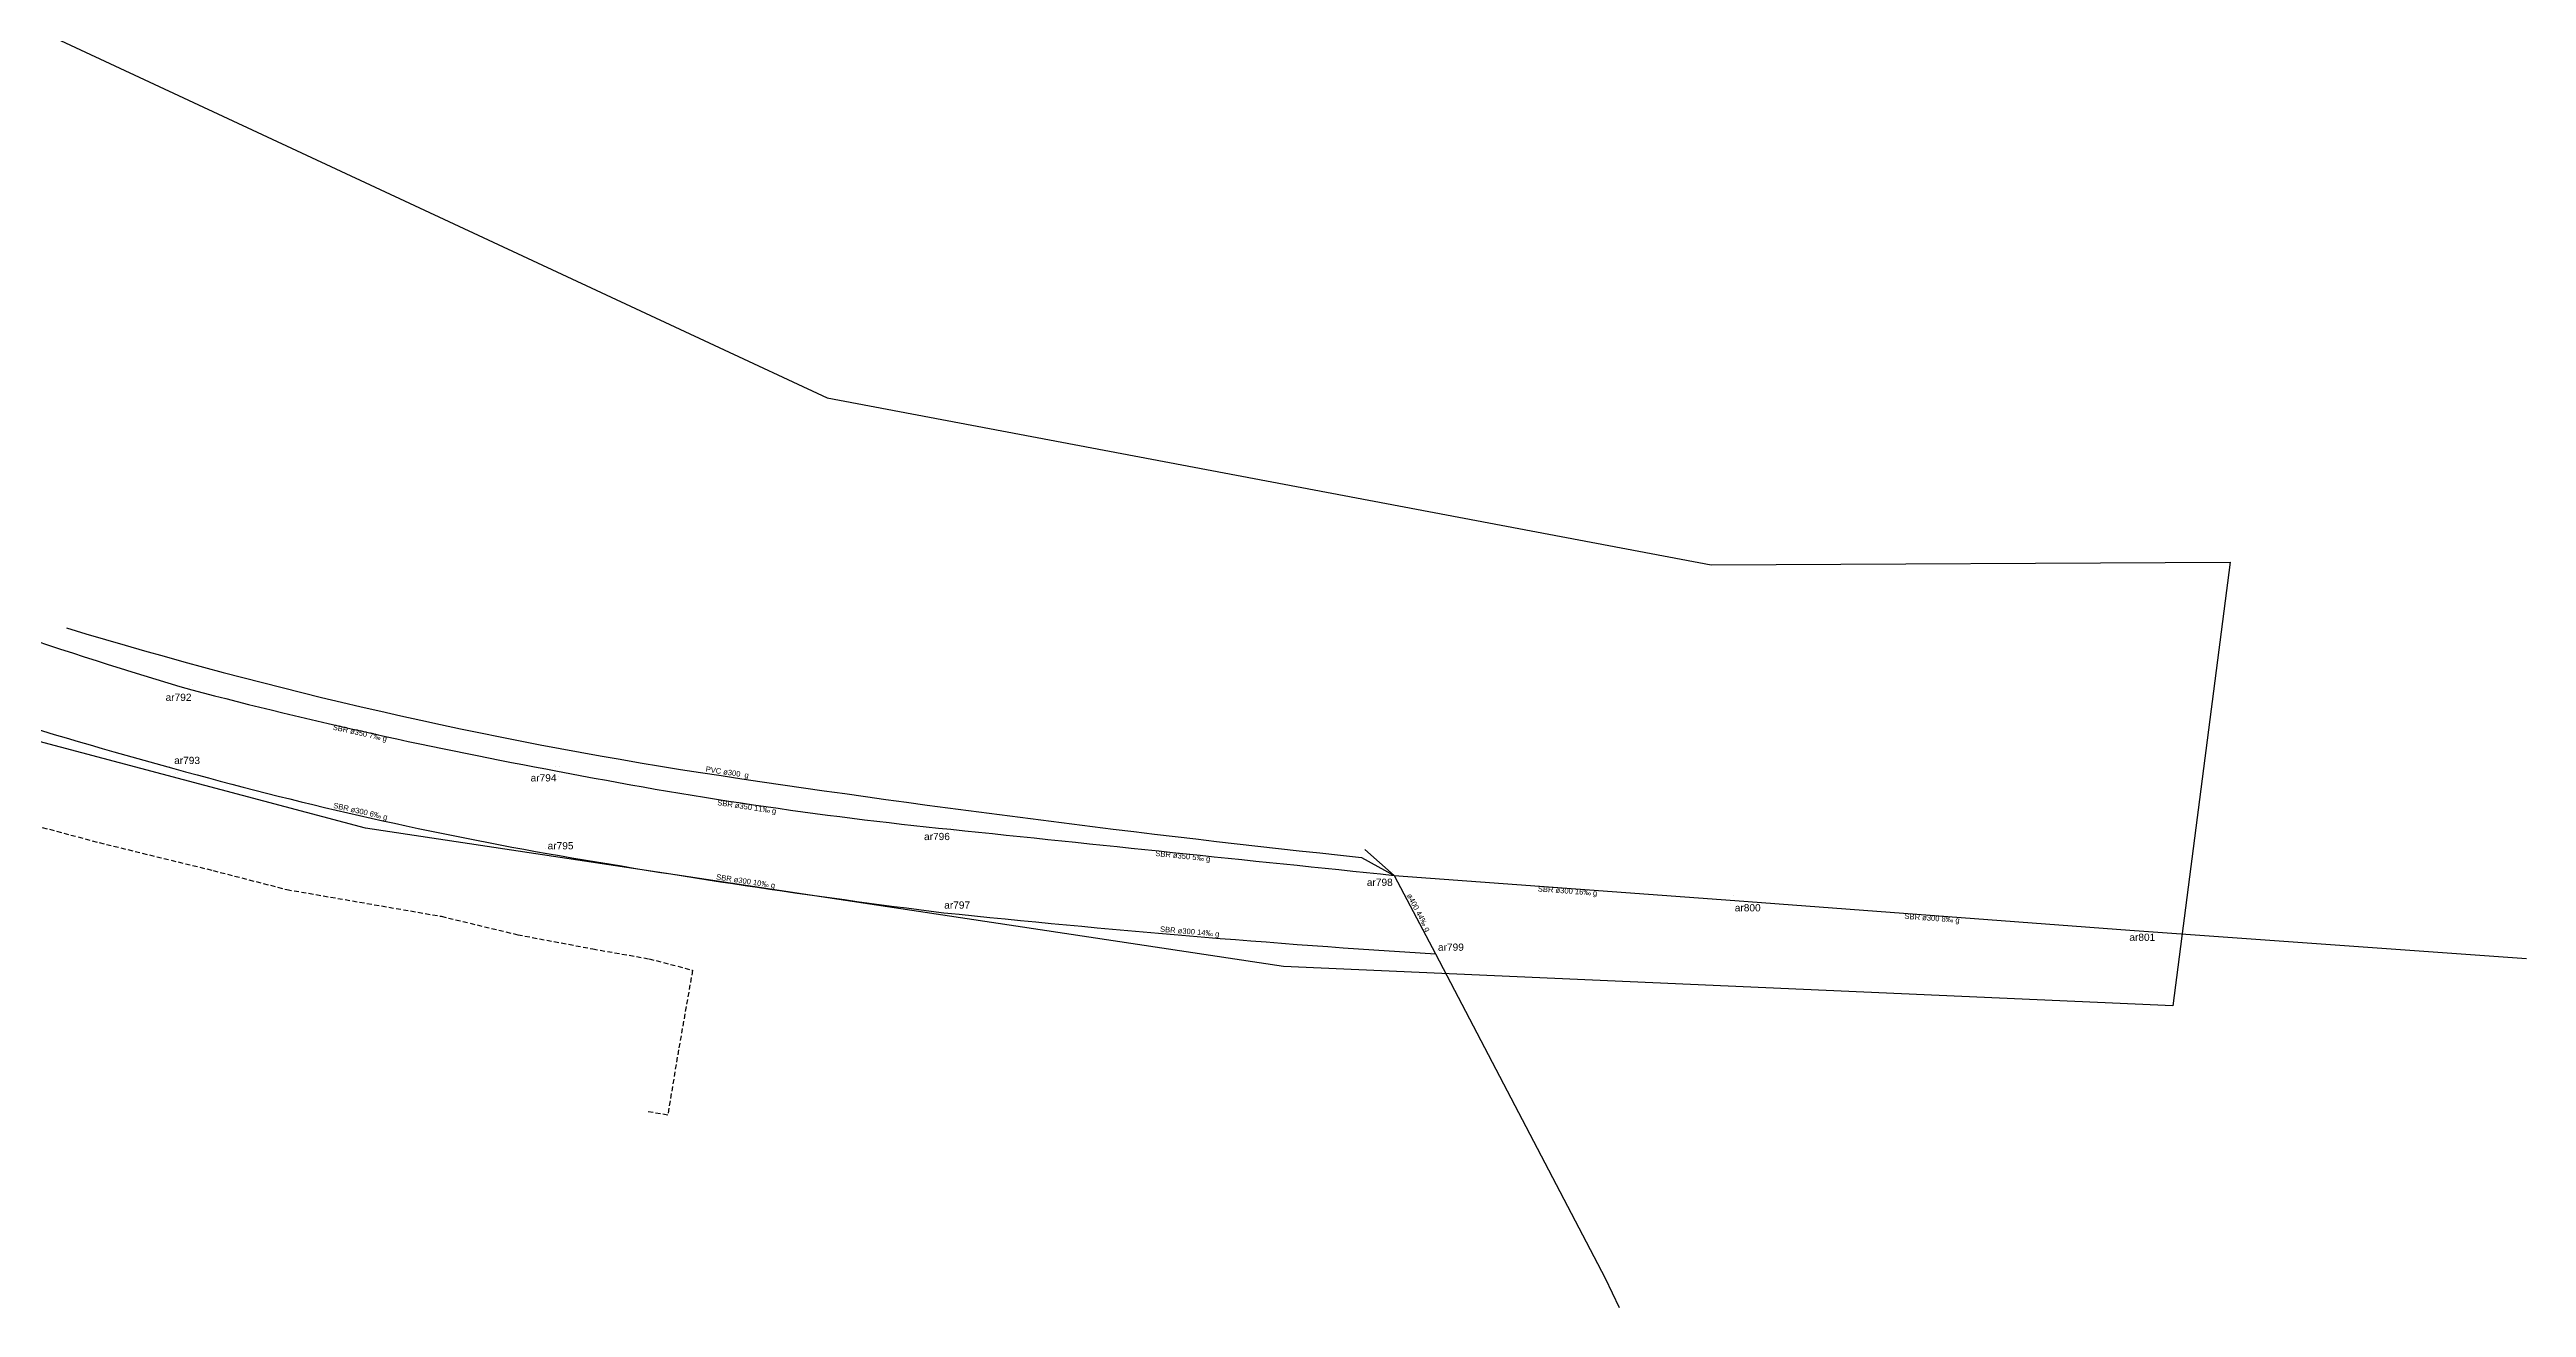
# Model space of a CAD drawing. Header units: metres. Extents: x 2810449 to 2811324, y 1183825 to 1184135.
# Drawn here: x 2811073.1 to 2811324.4, y 1183824.9 to 1183952.5 of the extents above; entities that cross this region are included whole.
import ezdxf

# ---------------------------------------------------------------- set-up
doc = ezdxf.new("R2010")
doc.units = ezdxf.units.M
doc.linetypes.add('DASHED', pattern=[0.75, 0.5, -0.25])
for name, color, linetype in [('bew_bauwerk', 7, 'Continuous'), ('bew_bauwerk_text', 7, 'Continuous'), ('bew_leitung', 7, 'Continuous'), ('bew_leitung_text', 7, 'Continuous'), ('Normschacht--T-_137_5_1', 7, 'Continuous'), ('Normschacht--T-_142_5_1', 7, 'Continuous'), ('Normschacht--T-_STD', 7, 'Continuous'), ('wkn_privat_leitung', 7, 'DASHED')]:
    doc.layers.add(name, color=color, linetype=linetype)
doc.layers.add('Projektgrenze', color=7, linetype='Continuous', true_color=0xff6347)
doc.styles.get("Standard").update_dxf_attribs({"font": 'simplex.shx'})

# ---------------------------------------------------------------- blocks, each defined once
blk = doc.blocks.new('Normschacht--T-_STD')
at = {"layer": 'Normschacht--T-_STD', "color": 80, "linetype": 'Continuous', "true_color": 0x3fff00, "const_width": 0.001}
blk.add_lwpolyline([(0.524, -0.001), (0.519, -0.071), (0.506, -0.139), (0.483, -0.204), (0.452, -0.265), (0.414, -0.32), (0.37, -0.371), (0.32, -0.414), (0.264, -0.452), (0.204, -0.483), (0.139, -0.506), (0.071, -0.52), (0, -0.524), (-0.071, -0.52), (-0.139, -0.506), (-0.203, -0.483), (-0.264, -0.452), (-0.319, -0.414), (-0.37, -0.371), (-0.414, -0.32), (-0.451, -0.265), (-0.483, -0.204), (-0.506, -0.139), (-0.519, -0.071), (-0.524, -0.001), (-0.519, 0.07), (-0.506, 0.138), (-0.483, 0.203), (-0.451, 0.264), (-0.414, 0.319), (-0.37, 0.369), (-0.319, 0.413), (-0.264, 0.451), (-0.203, 0.482), (-0.139, 0.505), (-0.071, 0.519), (0, 0.523), (0.071, 0.519), (0.139, 0.505), (0.204, 0.482), (0.264, 0.451), (0.32, 0.413), (0.37, 0.369), (0.414, 0.319), (0.452, 0.264), (0.483, 0.203), (0.506, 0.138), (0.519, 0.07), (0.524, -0.001)], dxfattribs=at)
blk = doc.blocks.new('Normschacht--T-_142_5_1')
at = {"layer": 'Normschacht--T-_142_5_1', "color": 5, "linetype": 'Continuous', "true_color": 0x0000ff, "const_width": 0.001}
blk.add_lwpolyline([(0.419, -0.001), (0.416, -0.057), (0.405, -0.112), (0.386, -0.163), (0.361, -0.212), (0.331, -0.256), (0.296, -0.297), (0.256, -0.332), (0.211, -0.362), (0.163, -0.387), (0.111, -0.405), (0.056, -0.416), (0, -0.42), (-0.056, -0.416), (-0.111, -0.405), (-0.163, -0.386), (-0.212, -0.361), (-0.256, -0.332), (-0.296, -0.297), (-0.331, -0.256), (-0.361, -0.212), (-0.386, -0.163), (-0.405, -0.111), (-0.416, -0.057), (-0.419, 0), (-0.416, 0.056), (-0.405, 0.111), (-0.386, 0.163), (-0.361, 0.211), (-0.331, 0.255), (-0.296, 0.295), (-0.256, 0.331), (-0.211, 0.361), (-0.163, 0.385), (-0.111, 0.404), (-0.057, 0.415), (0, 0.419), (0.056, 0.415), (0.111, 0.404), (0.163, 0.386), (0.212, 0.361), (0.256, 0.331), (0.296, 0.296), (0.332, 0.255), (0.362, 0.211), (0.386, 0.163), (0.405, 0.111), (0.416, 0.056), (0.419, -0.001)], dxfattribs=at)
blk = doc.blocks.new('Normschacht--T-_137_5_1')
at = {"layer": 'Normschacht--T-_137_5_1', "color": 5, "linetype": 'Continuous', "true_color": 0x0000ff, "const_width": 0.001}
blk.add_lwpolyline([(0.419, -0.001), (0.416, -0.057), (0.405, -0.112), (0.386, -0.163), (0.361, -0.212), (0.331, -0.256), (0.296, -0.297), (0.256, -0.332), (0.211, -0.362), (0.163, -0.387), (0.111, -0.405), (0.056, -0.416), (0, -0.42), (-0.056, -0.416), (-0.111, -0.405), (-0.163, -0.386), (-0.212, -0.361), (-0.256, -0.332), (-0.296, -0.297), (-0.331, -0.256), (-0.361, -0.212), (-0.386, -0.163), (-0.405, -0.111), (-0.416, -0.057), (-0.419, 0), (-0.416, 0.056), (-0.405, 0.111), (-0.386, 0.163), (-0.361, 0.211), (-0.331, 0.255), (-0.296, 0.295), (-0.256, 0.331), (-0.211, 0.361), (-0.163, 0.385), (-0.111, 0.404), (-0.057, 0.415), (0, 0.419), (0.056, 0.415), (0.111, 0.404), (0.163, 0.386), (0.212, 0.361), (0.256, 0.331), (0.296, 0.296), (0.332, 0.255), (0.362, 0.211), (0.386, 0.163), (0.405, 0.111), (0.416, 0.056), (0.419, -0.001)], dxfattribs=at)

msp = doc.modelspace()

# ---------------------------------------------------------------- linework, layer by layer
at = {"layer": 'bew_bauwerk', "color": 80, "true_color": 0x55ff00}
msp.add_lwpolyline([(2811123.59, 1183870.98, 0.011751), (2811163.81, 1183864.97)], format="xyb", dxfattribs=at)
at = {"layer": 'bew_leitung', "color": 92}
for points in [[(2811049.15, 1183900.76, 0.022624), (2811087.54, 1183887.57)], [(2811074.82, 1183893.86, 0.035019), (2811139.14, 1183879.19, 0.011196), (2811206.18, 1183870.58), (2811209.52, 1183868.76)], [(2811047.21, 1183891.75, 0.020518), (2811085.72, 1183879.6)], [(2811087.54, 1183887.57, 0.018597), (2811124.63, 1183879.34)], [(2811085.72, 1183879.6, 0.024272), (2811123.59, 1183870.98)], [(2811124.63, 1183879.34, 0.02323), (2811164.54, 1183873.43)], [(2811164.54, 1183873.43, 0.000192), (2811209.52, 1183868.76)], [(2811163.81, 1183864.97, 0.010043), (2811213.7, 1183860.79)]]:
    msp.add_lwpolyline(points, format="xyb", dxfattribs=at)
for points in [[(2811206.53, 1183871.37), (2811209.52, 1183868.76)], [(2811209.52, 1183868.76), (2811213.7, 1183860.79)], [(2811209.52, 1183868.76), (2811244.06, 1183866.21)], [(2811244.06, 1183866.21), (2811284.15, 1183863.21)], [(2811284.15, 1183863.21), (2811324.38, 1183860.34)], [(2811213.7, 1183860.79), (2811230.91, 1183827.92), (2811232.32, 1183824.93)]]:
    msp.add_lwpolyline(points, dxfattribs=at)
at = {"layer": 'Projektgrenze', "color": 0}
msp.add_lwpolyline([(2810448.63, 1183982.7), (2810543.93, 1184046.77), (2810623.55, 1184078.88), (2810745.85, 1184080.1), (2810873.25, 1184041.41), (2810983.98, 1183995.5), (2811151.99, 1183917.19), (2811241.68, 1183900.25), (2811294.33, 1183900.52), (2811288.51, 1183855.54), (2811198.29, 1183859.51), (2811105.16, 1183873.53), (2811032.93, 1183892.71), (2810794.01, 1184000.4), (2810706.17, 1184019.31), (2810619.65, 1184012.97), (2810552.21, 1183998.97), (2810497.3, 1183990.7), (2810476.6, 1183986.4)], close=True, dxfattribs=at)
at = {"layer": 'wkn_privat_leitung', "color": 3}
msp.add_lwpolyline([(2811066.57, 1183875.17), (2811078.14, 1183872.08), (2811089.7, 1183869.25), (2811097.17, 1183867.32), (2811112.84, 1183864.61), (2811120.59, 1183862.74), (2811128.21, 1183861.3), (2811133.92, 1183860.3), (2811138.27, 1183859.16), (2811138.33, 1183859.14), (2811136.91, 1183851.06), (2811135.81, 1183844.44), (2811133.84, 1183844.78)], dxfattribs=at)

# ---------------------------------------------------------------- block references
at = {"layer": 'bew_bauwerk', "color": 80, "lineweight": 0}
for p in [(2811087.54, 1183887.57), (2811085.72, 1183879.6), (2811124.63, 1183879.34), (2811123.59, 1183870.98), (2811244.06, 1183866.21), (2811284.15, 1183863.21)]:
    msp.add_blockref('Normschacht--T-_STD', p, dxfattribs=at)
at = {"layer": 'bew_bauwerk', "color": 5, "lineweight": 0}
for name, p in [('Normschacht--T-_142_5_1', (2811164.54, 1183873.43)), ('Normschacht--T-_137_5_1', (2811209.52, 1183868.76)), ('Normschacht--T-_142_5_1', (2811163.81, 1183864.97)), ('Normschacht--T-_137_5_1', (2811213.7, 1183860.79))]:
    msp.add_blockref(name, p, dxfattribs=at)

# ---------------------------------------------------------------- texts
at = {"layer": 'bew_bauwerk_text', "color": 81, "true_color": 0xa3ff75, "char_height": 0.7353}
for s, insert, attachment_point in [('{\\fArial;ar792}', (2811087.5, 1183887.19), 3), ('{\\fArial;ar793}', (2811085.74, 1183880.04), 7), ('{\\fArial;ar794}', (2811124.53, 1183879.02), 3), ('{\\fArial;ar796}', (2811164.44, 1183873.07), 3), ('{\\fArial;ar795}', (2811123.63, 1183871.39), 7), ('{\\fArial;ar798}', (2811209.36, 1183868.42), 3), ('{\\fArial;ar797}', (2811163.86, 1183865.37), 7), ('{\\fArial;ar800}', (2811244.06, 1183865.84), 1), ('{\\fArial;ar799}', (2811213.95, 1183861.1), 7), ('{\\fArial;ar801}', (2811284.09, 1183862.85), 1)]:
    msp.add_mtext(s, dxfattribs=dict(at, insert=insert, attachment_point=attachment_point))
at = {"layer": 'bew_leitung_text', "color": 115, "true_color": 0x6b946c, "char_height": 0.5515}
for s, insert, attachment_point, rotation in [('{\\fArial;SBR ø350 7‰ g}', (2811104.65, 1183883.48), 2, 347.4989), ('{\\fArial;PVC ø300  g}', (2811141.79, 1183878.79), 8, 351.5176), ('{\\fArial;SBR ø300 6‰ g}', (2811104.55, 1183874.83), 8, 347.1739), ('{\\fArial;SBR ø350 11‰ g}', (2811143.88, 1183875.99), 2, 351.5785), ('{\\fArial;SBR ø350 5‰ g}', (2811188.1, 1183870.99), 2, 354.0616), ('{\\fArial;SBR ø300 10‰ g}', (2811143.66, 1183867.74), 8, 351.4892), ('{\\fArial;ø400 44‰ g}', (2811211.61, 1183864.78), 8, 297.6424), ('{\\fArial;SBR ø300 16‰ g}', (2811227.12, 1183867.46), 2, 355.7852), ('{\\fArial;SBR ø300 14‰ g}', (2811188.73, 1183862.63), 8, 355.208), ('{\\fArial;SBR ø300 8‰ g}', (2811264.1, 1183864.7), 2, 355.6972)]:
    msp.add_mtext(s, dxfattribs=dict(at, insert=insert, attachment_point=attachment_point, rotation=rotation))

doc.saveas('drawing.dxf')
